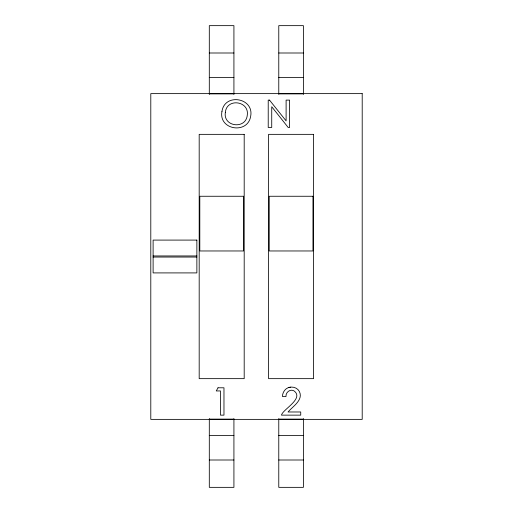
<?xml version="1.0" encoding="UTF-8"?>
<svg xmlns="http://www.w3.org/2000/svg" width="513" height="513" viewBox="0 0 513 513"><rect width="100%" height="100%" fill="white"/><g stroke="black" fill="none" stroke-linecap="round" stroke-linejoin="round"><path stroke-width="0.77" d="M288.96 387.437C292.859 386.315 297.508 387.802 299.406 391.547C303.536 400.178 292.577 406.495 288.056 411.984L300.733 411.984L300.733 415.139L281.445 415.139C282.778 409.271 304.709 398.428 293.795 390.733C289.916 388.796 285.632 392.451 285.965 396.555L282.496 396.555C282.355 392.009 285.773 387.552 290.422 387.148M209.304 52.999L233.922 52.999M278.777 52.999L303.395 52.999M209.304 77.501L233.922 77.501M278.777 77.501L303.395 77.501M209.304 93.873L233.922 93.873M278.777 93.873L303.395 93.873M153.111 255.955L196.87 255.955M153.111 257.045L196.87 257.045M209.304 419.127L233.922 419.127M278.777 419.127L303.395 419.127M209.304 435.499L233.922 435.499M278.777 435.499L303.395 435.499M209.304 460.001L233.922 460.001M278.777 460.001L303.395 460.001M303.395 94.347L303.395 25.65L278.777 25.65L278.777 94.347M303.395 418.653L303.395 487.35L278.777 487.35L278.777 418.653M233.922 94.347L233.922 25.65L209.304 25.65L209.304 94.347M233.922 418.653L233.922 487.35L209.304 487.35L209.304 418.653M225.348 112.411C222.969 126.903 245.849 129.674 247.272 115.233C249.51 100.894 226.656 97.727 225.348 112.411M221.969 111.359C218.294 129.981 247.689 134.592 250.652 116.342C254.352 97.861 224.713 92.648 221.969 111.359M218.019 387.79L216.255 390.944L220.462 390.944L220.462 415.139L223.969 415.139L223.969 387.79L218.019 387.79M362.204 93.629L150.796 93.629L150.796 419.371L362.204 419.371L362.204 93.629M269.524 100.112L268.222 100.112L268.222 127.461L271.73 127.461L271.73 106.736L288.178 127.461L289.614 127.461L289.614 100.112L286.107 100.112L286.107 120.895L269.524 100.112M244.194 134.348L199.185 134.348L199.185 378.652L244.194 378.652L244.194 134.348M313.59 134.348L268.588 134.348L268.588 378.652L313.59 378.652L313.59 134.348M243.572 196.261L199.807 196.261L199.807 250.966L243.572 250.966L243.572 196.261M312.968 196.261L269.21 196.261L269.21 250.966L312.968 250.966L312.968 196.261M196.87 240.09L153.111 240.09L153.111 272.91L196.87 272.91L196.87 240.09"/></g></svg>
